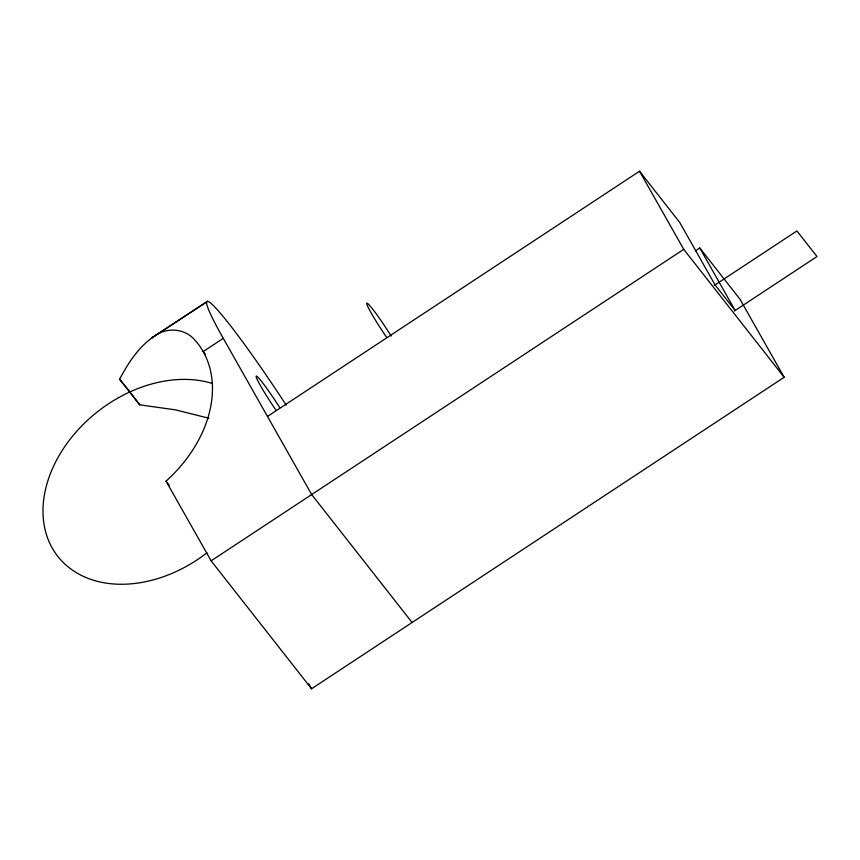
<?xml version="1.0" encoding="UTF-8"?>
<svg xmlns="http://www.w3.org/2000/svg" width="860" height="860" viewBox="0 0 860 860"><rect width="100%" height="100%" fill="white"/><g stroke="black" fill="none" stroke-linecap="round" stroke-linejoin="round"><path stroke-width="1.29" d="M208.894 418.239L175.429 409.844L139.675 404.823L119.594 379.238C128.054 363.296 138.256 347.451 153.252 336.916M286.229 405.178A120.776 9.073 56.6 0 0 215.451 307.708A120.776 9.073 56.6 0 0 223.277 338.335L203.175 351.589A120.776 89.29 -38.1 0 1 166.034 481.148L211.119 560.838L311.546 688.774L784.159 377.282L739.966 299.162L699.793 247.992L695.385 250.894M267.481 416.444L639.539 171.226L679.701 222.407L715.058 284.896L735.149 310.481L699.793 247.992M211.119 560.838L683.732 249.346L784.159 377.282M714.241 285.445L796.919 230.953L817 256.538L734.322 311.03M206.733 301.828L151.951 337.819L207.54 301.333M154.553 336.056C166.98 326.779 185.717 328.369 195.489 340.807A86.387 40.571 89.1 0 1 203.175 351.579L205.497 354.546M412.101 622.5L311.675 494.565L223.277 338.335M166.034 481.148L169.323 485.341M639.539 171.226L683.732 249.346M308.729 683.786L311.546 688.774M275.974 410.198A31.401 2.354 56.6 0 1 256.216 376.078A31.401 2.354 56.6 0 1 279.812 407.737M119.594 379.238A120.776 9.073 56.6 0 1 139.675 404.823M207.034 552.787A120.776 89.29 -38.1 0 1 67.177 566.095A120.776 89.29 -38.1 0 1 71.272 437.772A120.776 89.29 -38.1 0 1 212.431 383.495M386.721 337.486A31.401 2.354 56.6 0 1 366.876 303.15A31.401 2.354 56.6 0 1 391.214 336.088"/></g></svg>
